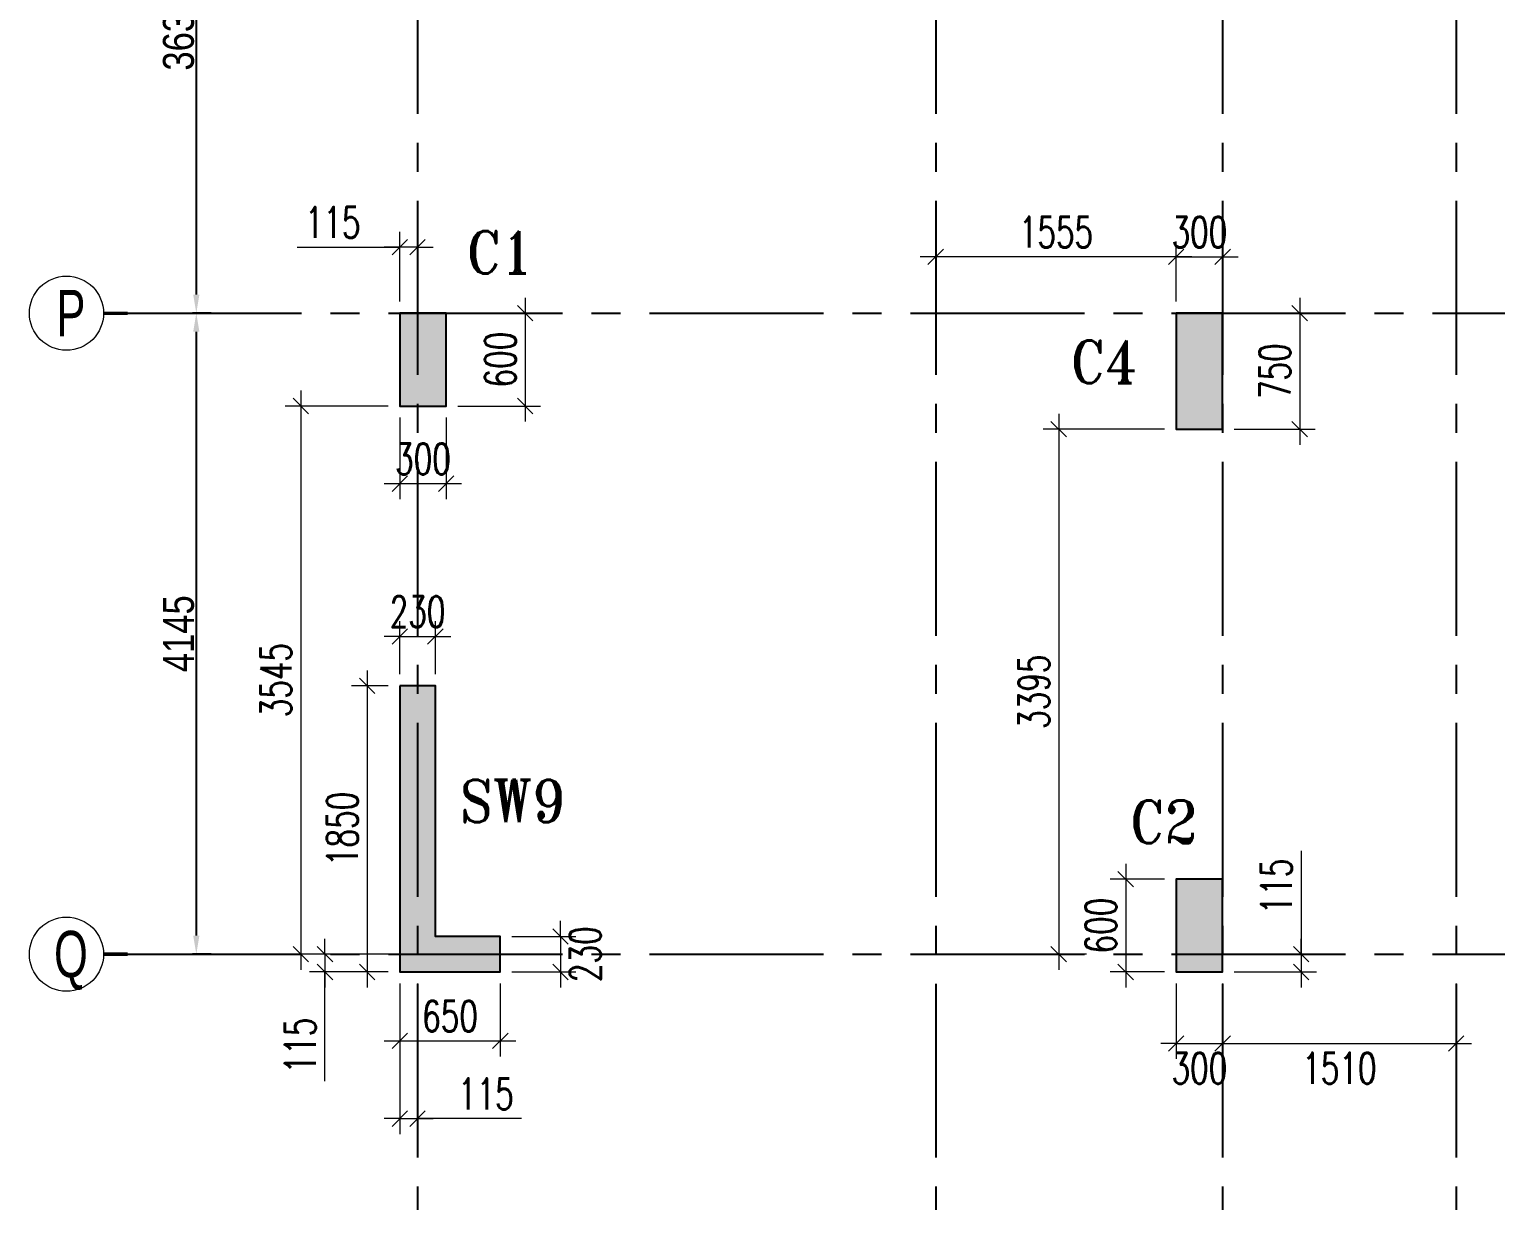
# Model space of a CAD drawing. Header units: millimetres. Extents: x 1123469 to 1752051, y -126924 to 196924.
# Drawn here: x 1363246 to 1372726, y -34446 to -26813 of the extents above; entities that cross this region are included whole.
import ezdxf
from ezdxf.enums import TextEntityAlignment as Align

# ---------------------------------------------------------------- set-up
doc = ezdxf.new("R2010")
doc.units = ezdxf.units.MM
doc.header["$LTSCALE"] = 500
doc.header["$MEASUREMENT"] = 0
doc.header["$PDMODE"] = 34
for name, pattern in [('CONTINOUS', [0]), ('DASHDOT', [1, 0.5, -0.25, 0, -0.25]), ('Site$0$CENTER2', [1.125, 0.75, -0.125, 0.125, -0.125])]:
    doc.linetypes.add(name, pattern=pattern)
doc.layers.get('Defpoints').update_dxf_attribs({"lineweight": 0})
for name, color, linetype, lineweight in [('COL. NO.', 1, 'DASHDOT', 15), ('CUT OUT', 1, 'Continuous', 13), ('dim-M', 1, 'Continuous', 15), ('GRID NO.', 7, 'Continuous', 20), ('TOWER COL HATCH', 253, 'Continuous', 20)]:
    doc.layers.add(name, color=color, linetype=linetype, lineweight=lineweight)
for name, color, linetype in [('GLASS', 5, 'Continuous'), ('GRID', 7, 'Continuous'), ('GRID DIM', 7, 'Continuous'), ('TOWER AREA COLUMN.', 6, 'Continuous')]:
    doc.layers.add(name, color=color, linetype=linetype)
doc.styles.add('2MM', font='romans.shx', dxfattribs={"width": 0.7})
doc.styles.add('D50', font='arial.ttf', dxfattribs={"width": 0.8})
doc.styles.add('ROMANT', font='romant__.ttf', dxfattribs={"width": 0.9, "height": 600})
doc.dimstyles.new('INNER DIM', dxfattribs={"dimtxt": 200, "dimasz": 120, "dimexe": 25, "dimexo": 25, "dimgap": 12, "dimtad": 1, "dimdec": 0, "dimrnd": 5, "dimzin": 0, "dimdsep": 46, "dimtxsty": 'D50', "dimcen": 0.09, "dimdle": 25, "dimclrt": 6, "dimadec": 0, "dimazin": 0, "dimtfac": 1, "dimtdec": 0, "dimtofl": 0, "dimtmove": 1, "dimatfit": 3, "dimfxl": 75, "dimtolj": 1, "dimtzin": 0, "dimarcsym": 0})
doc.dimstyles.new('RAJESH', dxfattribs={"dimtxt": 200, "dimasz": 180, "dimexe": 100, "dimexo": 250, "dimgap": 50, "dimtad": 2, "dimdec": 0, "dimzin": 1, "dimdsep": 46, "dimtxsty": '2MM', "dimblk": 'OBLIQUE', "dimcen": 0, "dimdle": 100, "dimclrd": 1, "dimclre": 1, "dimclrt": 3, "dimadec": 0, "dimazin": 0, "dimtfac": 1, "dimtdec": 0, "dimtix": 1, "dimtmove": 2, "dimatfit": 3, "dimfxl": 1, "dimtolj": 1, "dimlwd": -1, "dimarcsym": 0})

# ---------------------------------------------------------------- blocks, each defined once
blk = doc.blocks.new('GRID MARK')
at = {"layer": 'GRID NO.', "const_width": 50}
blk.add_lwpolyline([(0, -541), (0, -891)], dxfattribs=at)
at = {"layer": 'GRID NO.'}
blk.add_circle((0, 0), 541, dxfattribs=at)
at = {"layer": 'GRID NO.', "style": 'D50', "width": 0.8}
blk.add_attdef('Y1', text='', height=500, dxfattribs=at).set_placement((-33, -267), align=Align.CENTER)
blk = doc.blocks.new('*D63')
at = {"layer": 'Defpoints', "color": 0, "linetype": 'Continuous', "transparency": 16777216}
for p in [(1364447.2, 233143.8), (1364325, 229508.8), (1364447.2, 229508.8)]:
    blk.add_point(p, dxfattribs=at)
at = {"layer": 'GRID DIM', "color": 0, "linetype": 'Continuous', "lineweight": -2, "transparency": 16777216}
for p, q in [((1364422.2, 233143.8), (1364300, 233143.8)), ((1364422.2, 229508.8), (1364300, 229508.8))]:
    blk.add_line(p, q, dxfattribs=at)
at = {"layer": 'GRID DIM', "linetype": 'Continuous', "lineweight": -2, "transparency": 16777216}
blk.add_line((1364325, 233023.8), (1364325, 229628.8), dxfattribs=at)
at = {"layer": 'GRID DIM', "linetype": 'Continuous', "transparency": 16777216}
for points in [[(1364305, 233023.8), (1364345, 233023.8), (1364325, 233143.8)], [(1364305, 229628.8), (1364345, 229628.8), (1364325, 229508.8)]]:
    blk.add_solid(points, dxfattribs=at)
at = {"layer": 'GRID DIM', "linetype": 'Continuous', "transparency": 16777216, "insert": (1364210.8, 231326.3), "char_height": 200, "attachment_point": 5, "rotation": 90, "style": 'D50'}
blk.add_mtext('\\A1;3635', dxfattribs=at)
blk = doc.blocks.new('*D64')
at = {"layer": 'Defpoints', "color": 0, "linetype": 'Continuous', "transparency": 16777216}
for p in [(1364447.2, 229508.8), (1364325, 225363.8), (1364447.2, 225363.8)]:
    blk.add_point(p, dxfattribs=at)
at = {"layer": 'GRID DIM', "color": 0, "linetype": 'Continuous', "lineweight": -2, "transparency": 16777216}
for p, q in [((1364422.2, 229508.8), (1364300, 229508.8)), ((1364422.2, 225363.8), (1364300, 225363.8))]:
    blk.add_line(p, q, dxfattribs=at)
at = {"layer": 'GRID DIM', "linetype": 'Continuous', "lineweight": -2, "transparency": 16777216}
blk.add_line((1364325, 229388.8), (1364325, 225483.8), dxfattribs=at)
at = {"layer": 'GRID DIM', "linetype": 'Continuous', "transparency": 16777216}
for points in [[(1364305, 229388.8), (1364345, 229388.8), (1364325, 229508.8)], [(1364305, 225483.8), (1364345, 225483.8), (1364325, 225363.8)]]:
    blk.add_solid(points, dxfattribs=at)
at = {"layer": 'GRID DIM', "linetype": 'Continuous', "transparency": 16777216, "insert": (1364210.9, 227436.3), "char_height": 200, "attachment_point": 5, "rotation": 90, "style": 'D50'}
blk.add_mtext('\\A1;4145', dxfattribs=at)
blk = doc.blocks.new('3tgra')
at = {"layer": 'TOWER COL HATCH'}
h = blk.add_hatch(color=253, dxfattribs=at)
h.dxf.hatch_style = 1
h.paths.add_polyline_path([(1365940.6, 68966.8), (1365640.6, 68966.8), (1365640.6, 68366.8), (1365940.6, 68366.8)])
h = blk.add_hatch(color=253, dxfattribs=at)
h.dxf.hatch_style = 1
h.paths.add_polyline_path([(1370960.6, 68966.8), (1370660.6, 68966.8), (1370660.6, 68216.8), (1370960.6, 68216.8)])
h = blk.add_hatch(color=253, dxfattribs=at)
h.dxf.hatch_style = 1
h.paths.add_polyline_path([(1365640.6, 66556.8), (1365640.6, 64706.8), (1366290.6, 64706.8), (1366290.6, 64936.8), (1365870.6, 64936.8), (1365870.6, 66556.8)])
h = blk.add_hatch(color=253, dxfattribs=at)
h.dxf.hatch_style = 1
h.paths.add_polyline_path([(1370960.6, 65306.8), (1370660.6, 65306.8), (1370660.6, 64706.8), (1370960.6, 64706.8)])
at = {"layer": 'TOWER AREA COLUMN.', "color": 4}
for points in [[(1365940.6, 68966.8), (1365640.6, 68966.8), (1365640.6, 68366.8), (1365940.6, 68366.8)], [(1370960.6, 68966.8), (1370660.6, 68966.8), (1370660.6, 68216.8), (1370960.6, 68216.8)], [(1370960.6, 65306.8), (1370660.6, 65306.8), (1370660.6, 64706.8), (1370960.6, 64706.8)]]:
    blk.add_lwpolyline(points, close=True, dxfattribs=at)
blk.add_lwpolyline([(1365640.6, 66556.8), (1365640.6, 64706.8), (1366290.6, 64706.8), (1366290.6, 64936.8), (1365870.6, 64936.8), (1365870.6, 66556.8), (1365640.6, 66556.8)], dxfattribs=at)
blk = doc.blocks.new('_Oblique')
at = {"color": 0, "linetype": 'ByBlock', "lineweight": -2}
blk.add_line((-0.5, -0.5), (0.5, 0.5), dxfattribs=at)
blk = doc.blocks.new('*D1697')
at = {"layer": 'Defpoints', "color": 0, "ltscale": 100, "transparency": 16777216}
for p in [(1365940.6, 68966.8), (1365940.6, 68366.8), (1366451.4, 68366.8)]:
    blk.add_point(p, dxfattribs=at)
at = {"layer": 'dim-M', "color": 1, "ltscale": 100, "transparency": 16777216}
blk.add_line((1366451.4, 69066.8), (1366451.4, 68266.8), dxfattribs=at)
at = {"layer": 'dim-M', "color": 1, "lineweight": -2, "ltscale": 100, "transparency": 16777216}
for p, q in [((1366015.6, 68966.8), (1366551.4, 68966.8)), ((1366015.6, 68366.8), (1366551.4, 68366.8))]:
    blk.add_line(p, q, dxfattribs=at)
at = {"layer": 'dim-M', "color": 1, "ltscale": 100, "transparency": 16777216, "xscale": 100, "yscale": 100, "zscale": 100}
for p, rotation in [((1366451.4, 68966.8), 90), ((1366451.4, 68366.8), 270)]:
    blk.add_blockref('_Oblique', p, dxfattribs=dict(at, rotation=rotation))
at = {"layer": 'dim-M', "color": 3, "ltscale": 100, "transparency": 16777216, "insert": (1366291.4, 68666.8), "char_height": 200, "attachment_point": 5, "rotation": 90, "style": '2MM'}
blk.add_mtext('\\A1;600', dxfattribs=at)
blk = doc.blocks.new('*D1698')
at = {"layer": 'Defpoints', "color": 0, "ltscale": 100, "transparency": 16777216}
for p in [(1365640.6, 68366.8), (1365940.6, 68366.8), (1365640.6, 67864.6)]:
    blk.add_point(p, dxfattribs=at)
at = {"layer": 'dim-M', "color": 1, "lineweight": -2, "ltscale": 100, "transparency": 16777216}
for p, q in [((1365640.6, 68291.8), (1365640.6, 67764.6)), ((1365940.6, 68291.8), (1365940.6, 67764.6))]:
    blk.add_line(p, q, dxfattribs=at)
at = {"layer": 'dim-M', "color": 1, "ltscale": 100, "transparency": 16777216}
blk.add_line((1366040.6, 67864.6), (1365540.6, 67864.6), dxfattribs=at)
at = {"layer": 'dim-M', "color": 1, "ltscale": 100, "transparency": 16777216, "xscale": 100, "yscale": 100, "zscale": 100, "rotation": 180}
blk.add_blockref('_Oblique', (1365640.6, 67864.6), dxfattribs=at)
at = {"layer": 'dim-M', "color": 1, "ltscale": 100, "transparency": 16777216, "xscale": 100, "yscale": 100, "zscale": 100}
blk.add_blockref('_Oblique', (1365940.6, 67864.6), dxfattribs=at)
at = {"layer": 'dim-M', "color": 3, "ltscale": 100, "transparency": 16777216, "insert": (1365790.6, 68024.6), "char_height": 200, "attachment_point": 5, "style": '2MM'}
blk.add_mtext('\\A1;300', dxfattribs=at)
blk = doc.blocks.new('*D1699')
at = {"layer": 'Defpoints', "color": 0, "ltscale": 100, "transparency": 16777216}
for p in [(1370960.6, 69331.1), (1370660.6, 68966.8), (1370960.6, 68966.8)]:
    blk.add_point(p, dxfattribs=at)
at = {"layer": 'dim-M', "color": 1, "lineweight": -2, "ltscale": 100, "transparency": 16777216}
for p, q in [((1370660.6, 69041.8), (1370660.6, 69431.1)), ((1370960.6, 69041.8), (1370960.6, 69431.1))]:
    blk.add_line(p, q, dxfattribs=at)
at = {"layer": 'dim-M', "color": 1, "ltscale": 100, "transparency": 16777216}
for p, q in [((1370660.6, 69331.1), (1370560.6, 69331.1)), ((1370660.6, 69331.1), (1370960.6, 69331.1)), ((1370960.6, 69331.1), (1371060.6, 69331.1))]:
    blk.add_line(p, q, dxfattribs=at)
at = {"layer": 'dim-M', "color": 1, "ltscale": 100, "transparency": 16777216, "xscale": 100, "yscale": 100, "zscale": 100}
blk.add_blockref('_Oblique', (1370660.6, 69331.1), dxfattribs=at)
at = {"layer": 'dim-M', "color": 1, "ltscale": 100, "transparency": 16777216, "xscale": 100, "yscale": 100, "zscale": 100, "rotation": 180}
blk.add_blockref('_Oblique', (1370960.6, 69331.1), dxfattribs=at)
at = {"layer": 'dim-M', "color": 3, "ltscale": 100, "transparency": 16777216, "insert": (1370810.6, 69491.1), "char_height": 200, "attachment_point": 5, "style": '2MM'}
blk.add_mtext('\\A1;300', dxfattribs=at)
blk = doc.blocks.new('*D1700')
at = {"layer": 'Defpoints', "color": 0, "ltscale": 100, "transparency": 16777216}
for p in [(1370960.6, 68966.8), (1370960.6, 68216.8), (1371459, 68216.8)]:
    blk.add_point(p, dxfattribs=at)
at = {"layer": 'dim-M', "color": 1, "ltscale": 100, "transparency": 16777216}
blk.add_line((1371459, 69066.8), (1371459, 68116.8), dxfattribs=at)
at = {"layer": 'dim-M', "color": 1, "lineweight": -2, "ltscale": 100, "transparency": 16777216}
for p, q in [((1371035.6, 68966.8), (1371559, 68966.8)), ((1371035.6, 68216.8), (1371559, 68216.8))]:
    blk.add_line(p, q, dxfattribs=at)
at = {"layer": 'dim-M', "color": 1, "ltscale": 100, "transparency": 16777216, "xscale": 100, "yscale": 100, "zscale": 100}
for p, rotation in [((1371459, 68966.8), 90), ((1371459, 68216.8), 270)]:
    blk.add_blockref('_Oblique', p, dxfattribs=dict(at, rotation=rotation))
at = {"layer": 'dim-M', "color": 3, "ltscale": 100, "transparency": 16777216, "insert": (1371299, 68591.8), "char_height": 200, "attachment_point": 5, "rotation": 90, "style": '2MM'}
blk.add_mtext('\\A1;750', dxfattribs=at)
blk = doc.blocks.new('*D1799')
at = {"layer": 'Defpoints', "color": 0, "ltscale": 100, "transparency": 16777216}
for p in [(1365640.6, 69393.9), (1365640.6, 68966.8), (1365755.6, 68966.8)]:
    blk.add_point(p, dxfattribs=at)
at = {"layer": 'dim-M', "color": 1, "lineweight": -2, "ltscale": 100, "transparency": 16777216}
for p, q in [((1365640.6, 69041.8), (1365640.6, 69493.9)), ((1365755.6, 69041.8), (1365755.6, 69493.9))]:
    blk.add_line(p, q, dxfattribs=at)
at = {"layer": 'dim-M', "color": 1, "ltscale": 100, "transparency": 16777216}
for p, q in [((1364976.6, 69393.9), (1365640.6, 69393.9)), ((1365640.6, 69393.9), (1365540.6, 69393.9)), ((1365755.6, 69393.9), (1365640.6, 69393.9)), ((1365755.6, 69393.9), (1365640.6, 69393.9)), ((1365755.6, 69393.9), (1365855.6, 69393.9))]:
    blk.add_line(p, q, dxfattribs=at)
at = {"layer": 'dim-M', "color": 1, "ltscale": 100, "transparency": 16777216, "xscale": 100, "yscale": 100, "zscale": 100}
blk.add_blockref('_Oblique', (1365640.6, 69393.9), dxfattribs=at)
at = {"layer": 'dim-M', "color": 1, "ltscale": 100, "transparency": 16777216, "xscale": 100, "yscale": 100, "zscale": 100, "rotation": 180}
blk.add_blockref('_Oblique', (1365755.6, 69393.9), dxfattribs=at)
at = {"layer": 'dim-M', "color": 3, "ltscale": 100, "transparency": 16777216, "insert": (1365206.6, 69553.9), "char_height": 200, "attachment_point": 5, "style": '2MM'}
blk.add_mtext('\\A1;115', dxfattribs=at)
blk = doc.blocks.new('*D1800')
at = {"layer": 'Defpoints', "color": 0, "ltscale": 100, "transparency": 16777216}
for p in [(1365640.6, 68366.8), (1365000.4, 64821.8), (1365390.8, 64821.8)]:
    blk.add_point(p, dxfattribs=at)
at = {"layer": 'dim-M', "color": 1, "ltscale": 100, "transparency": 16777216}
blk.add_line((1365000.4, 68466.8), (1365000.4, 64721.8), dxfattribs=at)
at = {"layer": 'dim-M', "color": 1, "lineweight": -2, "ltscale": 100, "transparency": 16777216}
for p, q in [((1365565.6, 68366.8), (1364900.4, 68366.8)), ((1365315.8, 64821.8), (1364900.4, 64821.8))]:
    blk.add_line(p, q, dxfattribs=at)
at = {"layer": 'dim-M', "color": 1, "ltscale": 100, "transparency": 16777216, "xscale": 100, "yscale": 100, "zscale": 100}
for p, rotation in [((1365000.4, 68366.8), 90), ((1365000.4, 64821.8), 270)]:
    blk.add_blockref('_Oblique', p, dxfattribs=dict(at, rotation=rotation))
at = {"layer": 'dim-M', "color": 3, "ltscale": 100, "transparency": 16777216, "insert": (1364840.4, 66594.3), "char_height": 200, "attachment_point": 5, "rotation": 90, "style": '2MM'}
blk.add_mtext('\\A1;3545', dxfattribs=at)
blk = doc.blocks.new('*D1801')
at = {"layer": 'Defpoints', "color": 0, "ltscale": 100, "transparency": 16777216}
for p in [(1369105.6, 69331.1), (1369105.6, 69066.1), (1370660.6, 68966.8)]:
    blk.add_point(p, dxfattribs=at)
at = {"layer": 'dim-M', "color": 1, "lineweight": -2, "ltscale": 100, "transparency": 16777216}
for p, q in [((1369105.6, 69141.1), (1369105.6, 69431.1)), ((1370660.6, 69041.8), (1370660.6, 69431.1))]:
    blk.add_line(p, q, dxfattribs=at)
at = {"layer": 'dim-M', "color": 1, "ltscale": 100, "transparency": 16777216}
blk.add_line((1370760.6, 69331.1), (1369005.6, 69331.1), dxfattribs=at)
at = {"layer": 'dim-M', "color": 1, "ltscale": 100, "transparency": 16777216, "xscale": 100, "yscale": 100, "zscale": 100, "rotation": 180}
blk.add_blockref('_Oblique', (1369105.6, 69331.1), dxfattribs=at)
at = {"layer": 'dim-M', "color": 1, "ltscale": 100, "transparency": 16777216, "xscale": 100, "yscale": 100, "zscale": 100}
blk.add_blockref('_Oblique', (1370660.6, 69331.1), dxfattribs=at)
at = {"layer": 'dim-M', "color": 3, "ltscale": 100, "transparency": 16777216, "insert": (1369883.1, 69491.1), "char_height": 200, "attachment_point": 5, "style": '2MM'}
blk.add_mtext('\\A1;1555', dxfattribs=at)
blk = doc.blocks.new('*D1802')
at = {"layer": 'Defpoints', "color": 0, "ltscale": 100, "transparency": 16777216}
for p in [(1370660.6, 68216.8), (1369900.8, 64821.8), (1370155.1, 64821.8)]:
    blk.add_point(p, dxfattribs=at)
at = {"layer": 'dim-M', "color": 1, "ltscale": 100, "transparency": 16777216}
blk.add_line((1369900.8, 68316.8), (1369900.8, 64721.8), dxfattribs=at)
at = {"layer": 'dim-M', "color": 1, "lineweight": -2, "ltscale": 100, "transparency": 16777216}
for p, q in [((1370585.6, 68216.8), (1369800.8, 68216.8)), ((1370080.1, 64821.8), (1369800.8, 64821.8))]:
    blk.add_line(p, q, dxfattribs=at)
at = {"layer": 'dim-M', "color": 1, "ltscale": 100, "transparency": 16777216, "xscale": 100, "yscale": 100, "zscale": 100}
for p, rotation in [((1369900.8, 68216.8), 90), ((1369900.8, 64821.8), 270)]:
    blk.add_blockref('_Oblique', p, dxfattribs=dict(at, rotation=rotation))
at = {"layer": 'dim-M', "color": 3, "ltscale": 100, "transparency": 16777216, "insert": (1369740.8, 66519.3), "char_height": 200, "attachment_point": 5, "rotation": 90, "style": '2MM'}
blk.add_mtext('\\A1;3395', dxfattribs=at)
blk = doc.blocks.new('*D1807')
at = {"layer": 'Defpoints', "color": 0, "ltscale": 100, "transparency": 16777216}
for p in [(1365640.6, 64706.8), (1366290.6, 64706.8), (1366290.6, 64261.1)]:
    blk.add_point(p, dxfattribs=at)
at = {"layer": 'dim-M', "color": 1, "lineweight": -2, "ltscale": 100, "transparency": 16777216}
for p, q in [((1365640.6, 64631.8), (1365640.6, 64161.1)), ((1366290.6, 64631.8), (1366290.6, 64161.1))]:
    blk.add_line(p, q, dxfattribs=at)
at = {"layer": 'dim-M', "color": 1, "ltscale": 100, "transparency": 16777216}
blk.add_line((1365540.6, 64261.1), (1366390.6, 64261.1), dxfattribs=at)
at = {"layer": 'dim-M', "color": 1, "ltscale": 100, "transparency": 16777216, "xscale": 100, "yscale": 100, "zscale": 100, "rotation": 180}
blk.add_blockref('_Oblique', (1365640.6, 64261.1), dxfattribs=at)
at = {"layer": 'dim-M', "color": 1, "ltscale": 100, "transparency": 16777216, "xscale": 100, "yscale": 100, "zscale": 100}
blk.add_blockref('_Oblique', (1366290.6, 64261.1), dxfattribs=at)
at = {"layer": 'dim-M', "color": 3, "ltscale": 100, "transparency": 16777216, "insert": (1365965.6, 64421.1), "char_height": 200, "attachment_point": 5, "style": '2MM'}
blk.add_mtext('\\A1;650', dxfattribs=at)
blk = doc.blocks.new('*D1808')
at = {"layer": 'Defpoints', "color": 0, "ltscale": 100, "transparency": 16777216}
for p in [(1366290.6, 64936.8), (1366290.6, 64706.8), (1366679.9, 64706.8)]:
    blk.add_point(p, dxfattribs=at)
at = {"layer": 'dim-M', "color": 1, "ltscale": 100, "transparency": 16777216}
for p, q in [((1366679.9, 64936.8), (1366679.9, 65036.8)), ((1366679.9, 64936.8), (1366679.9, 64706.8)), ((1366679.9, 64706.8), (1366679.9, 64606.8))]:
    blk.add_line(p, q, dxfattribs=at)
at = {"layer": 'dim-M', "color": 1, "lineweight": -2, "ltscale": 100, "transparency": 16777216}
for p, q in [((1366365.6, 64936.8), (1366779.9, 64936.8)), ((1366365.6, 64706.8), (1366779.9, 64706.8))]:
    blk.add_line(p, q, dxfattribs=at)
at = {"layer": 'dim-M', "color": 1, "ltscale": 100, "transparency": 16777216, "xscale": 100, "yscale": 100, "zscale": 100}
for p, rotation in [((1366679.9, 64936.8), 270), ((1366679.9, 64706.8), 90)]:
    blk.add_blockref('_Oblique', p, dxfattribs=dict(at, rotation=rotation))
at = {"layer": 'dim-M', "color": 3, "ltscale": 100, "transparency": 16777216, "insert": (1366839.9, 64821.8), "char_height": 200, "attachment_point": 5, "rotation": 90, "style": '2MM'}
blk.add_mtext('\\A1;230', dxfattribs=at)
blk = doc.blocks.new('*D1809')
at = {"layer": 'Defpoints', "color": 0, "ltscale": 100, "transparency": 16777216}
for p in [(1365870.6, 66876.5), (1365640.6, 66556.8), (1365870.6, 66556.8)]:
    blk.add_point(p, dxfattribs=at)
at = {"layer": 'dim-M', "color": 1, "lineweight": -2, "ltscale": 100, "transparency": 16777216}
for p, q in [((1365640.6, 66631.8), (1365640.6, 66976.5)), ((1365870.6, 66631.8), (1365870.6, 66976.5))]:
    blk.add_line(p, q, dxfattribs=at)
at = {"layer": 'dim-M', "color": 1, "ltscale": 100, "transparency": 16777216}
for p, q in [((1365640.6, 66876.5), (1365540.6, 66876.5)), ((1365640.6, 66876.5), (1365870.6, 66876.5)), ((1365870.6, 66876.5), (1365970.6, 66876.5))]:
    blk.add_line(p, q, dxfattribs=at)
at = {"layer": 'dim-M', "color": 1, "ltscale": 100, "transparency": 16777216, "xscale": 100, "yscale": 100, "zscale": 100}
blk.add_blockref('_Oblique', (1365640.6, 66876.5), dxfattribs=at)
at = {"layer": 'dim-M', "color": 1, "ltscale": 100, "transparency": 16777216, "xscale": 100, "yscale": 100, "zscale": 100, "rotation": 180}
blk.add_blockref('_Oblique', (1365870.6, 66876.5), dxfattribs=at)
at = {"layer": 'dim-M', "color": 3, "ltscale": 100, "transparency": 16777216, "insert": (1365755.6, 67036.5), "char_height": 200, "attachment_point": 5, "style": '2MM'}
blk.add_mtext('\\A1;230', dxfattribs=at)
blk = doc.blocks.new('*D1810')
at = {"layer": 'Defpoints', "color": 0, "ltscale": 100, "transparency": 16777216}
for p in [(1365640.6, 66556.8), (1365429.3, 64706.8), (1365640.6, 64706.8)]:
    blk.add_point(p, dxfattribs=at)
at = {"layer": 'dim-M', "color": 1, "ltscale": 100, "transparency": 16777216}
blk.add_line((1365429.3, 66656.8), (1365429.3, 64606.8), dxfattribs=at)
at = {"layer": 'dim-M', "color": 1, "lineweight": -2, "ltscale": 100, "transparency": 16777216}
for p, q in [((1365565.6, 66556.8), (1365329.3, 66556.8)), ((1365565.6, 64706.8), (1365329.3, 64706.8))]:
    blk.add_line(p, q, dxfattribs=at)
at = {"layer": 'dim-M', "color": 1, "ltscale": 100, "transparency": 16777216, "xscale": 100, "yscale": 100, "zscale": 100}
for p, rotation in [((1365429.3, 66556.8), 90), ((1365429.3, 64706.8), 270)]:
    blk.add_blockref('_Oblique', p, dxfattribs=dict(at, rotation=rotation))
at = {"layer": 'dim-M', "color": 3, "ltscale": 100, "transparency": 16777216, "insert": (1365269.3, 65631.8), "char_height": 200, "attachment_point": 5, "rotation": 90, "style": '2MM'}
blk.add_mtext('\\A1;1850', dxfattribs=at)
blk = doc.blocks.new('*D1811')
at = {"layer": 'Defpoints', "color": 0, "ltscale": 100, "transparency": 16777216}
for p in [(1365640.6, 64706.8), (1365755.6, 64706.8), (1365755.6, 63758.6)]:
    blk.add_point(p, dxfattribs=at)
at = {"layer": 'dim-M', "color": 1, "lineweight": -2, "ltscale": 100, "transparency": 16777216}
for p, q in [((1365640.6, 64631.8), (1365640.6, 63658.6)), ((1365755.6, 64631.8), (1365755.6, 63658.6))]:
    blk.add_line(p, q, dxfattribs=at)
at = {"layer": 'dim-M', "color": 1, "ltscale": 100, "transparency": 16777216}
for p, q in [((1365640.6, 63758.6), (1365540.6, 63758.6)), ((1365640.6, 63758.6), (1365755.6, 63758.6)), ((1365640.6, 63758.6), (1365755.6, 63758.6)), ((1365755.6, 63758.6), (1365855.6, 63758.6)), ((1366427.3, 63758.6), (1365755.6, 63758.6))]:
    blk.add_line(p, q, dxfattribs=at)
at = {"layer": 'dim-M', "color": 1, "ltscale": 100, "transparency": 16777216, "xscale": 100, "yscale": 100, "zscale": 100}
blk.add_blockref('_Oblique', (1365640.6, 63758.6), dxfattribs=at)
at = {"layer": 'dim-M', "color": 1, "ltscale": 100, "transparency": 16777216, "xscale": 100, "yscale": 100, "zscale": 100, "rotation": 180}
blk.add_blockref('_Oblique', (1365755.6, 63758.6), dxfattribs=at)
at = {"layer": 'dim-M', "color": 3, "ltscale": 100, "transparency": 16777216, "insert": (1366197.3, 63918.6), "char_height": 200, "attachment_point": 5, "style": '2MM'}
blk.add_mtext('\\A1;115', dxfattribs=at)
blk = doc.blocks.new('*D1812')
at = {"layer": 'Defpoints', "color": 0, "ltscale": 100, "transparency": 16777216}
for p in [(1365640.6, 64821.8), (1365157.1, 64706.8), (1365640.6, 64706.8)]:
    blk.add_point(p, dxfattribs=at)
at = {"layer": 'dim-M', "color": 1, "ltscale": 100, "transparency": 16777216}
for p, q in [((1365157.1, 64821.8), (1365157.1, 64921.8)), ((1365157.1, 64821.8), (1365157.1, 64706.8)), ((1365157.1, 64821.8), (1365157.1, 64706.8)), ((1365157.1, 64706.8), (1365157.1, 64606.8)), ((1365157.1, 64000.9), (1365157.1, 64706.8))]:
    blk.add_line(p, q, dxfattribs=at)
at = {"layer": 'dim-M', "color": 1, "lineweight": -2, "ltscale": 100, "transparency": 16777216}
for p, q in [((1365565.6, 64821.8), (1365057.1, 64821.8)), ((1365565.6, 64706.8), (1365057.1, 64706.8))]:
    blk.add_line(p, q, dxfattribs=at)
at = {"layer": 'dim-M', "color": 1, "ltscale": 100, "transparency": 16777216, "xscale": 100, "yscale": 100, "zscale": 100}
for p, rotation in [((1365157.1, 64821.8), 270), ((1365157.1, 64706.8), 90)]:
    blk.add_blockref('_Oblique', p, dxfattribs=dict(at, rotation=rotation))
at = {"layer": 'dim-M', "color": 3, "ltscale": 100, "transparency": 16777216, "insert": (1364997.1, 64230.9), "char_height": 200, "attachment_point": 5, "rotation": 90, "style": '2MM'}
blk.add_mtext('\\A1;115', dxfattribs=at)
blk = doc.blocks.new('*D1813')
at = {"layer": 'Defpoints', "color": 0, "ltscale": 100, "transparency": 16777216}
for p in [(1370660.6, 64706.8), (1370960.6, 64706.8), (1370960.6, 64244.3)]:
    blk.add_point(p, dxfattribs=at)
at = {"layer": 'dim-M', "color": 1, "lineweight": -2, "ltscale": 100, "transparency": 16777216}
for p, q in [((1370660.6, 64631.8), (1370660.6, 64144.3)), ((1370960.6, 64631.8), (1370960.6, 64144.3))]:
    blk.add_line(p, q, dxfattribs=at)
at = {"layer": 'dim-M', "color": 1, "ltscale": 100, "transparency": 16777216}
for p, q in [((1370660.6, 64244.3), (1370560.6, 64244.3)), ((1370660.6, 64244.3), (1370960.6, 64244.3)), ((1370960.6, 64244.3), (1371060.6, 64244.3))]:
    blk.add_line(p, q, dxfattribs=at)
at = {"layer": 'dim-M', "color": 1, "ltscale": 100, "transparency": 16777216, "xscale": 100, "yscale": 100, "zscale": 100}
blk.add_blockref('_Oblique', (1370660.6, 64244.3), dxfattribs=at)
at = {"layer": 'dim-M', "color": 1, "ltscale": 100, "transparency": 16777216, "xscale": 100, "yscale": 100, "zscale": 100, "rotation": 180}
blk.add_blockref('_Oblique', (1370960.6, 64244.3), dxfattribs=at)
at = {"layer": 'dim-M', "color": 3, "ltscale": 100, "transparency": 16777216, "insert": (1370810.6, 64084.3), "char_height": 200, "attachment_point": 5, "style": '2MM'}
blk.add_mtext('\\A1;300', dxfattribs=at)
blk = doc.blocks.new('*D1814')
at = {"layer": 'Defpoints', "color": 0, "ltscale": 100, "transparency": 16777216}
for p in [(1370660.6, 65306.8), (1370334.1, 64706.8), (1370660.6, 64706.8)]:
    blk.add_point(p, dxfattribs=at)
at = {"layer": 'dim-M', "color": 1, "ltscale": 100, "transparency": 16777216}
blk.add_line((1370334.1, 65406.8), (1370334.1, 64606.8), dxfattribs=at)
at = {"layer": 'dim-M', "color": 1, "lineweight": -2, "ltscale": 100, "transparency": 16777216}
for p, q in [((1370585.6, 65306.8), (1370234.1, 65306.8)), ((1370585.6, 64706.8), (1370234.1, 64706.8))]:
    blk.add_line(p, q, dxfattribs=at)
at = {"layer": 'dim-M', "color": 1, "ltscale": 100, "transparency": 16777216, "xscale": 100, "yscale": 100, "zscale": 100}
for p, rotation in [((1370334.1, 65306.8), 90), ((1370334.1, 64706.8), 270)]:
    blk.add_blockref('_Oblique', p, dxfattribs=dict(at, rotation=rotation))
at = {"layer": 'dim-M', "color": 3, "ltscale": 100, "transparency": 16777216, "insert": (1370174.1, 65006.8), "char_height": 200, "attachment_point": 5, "rotation": 90, "style": '2MM'}
blk.add_mtext('\\A1;600', dxfattribs=at)
blk = doc.blocks.new('*D1815')
at = {"layer": 'Defpoints', "color": 0, "ltscale": 100, "transparency": 16777216}
for p in [(1370960.6, 64706.8), (1372470.6, 64706.8), (1372470.6, 64244.3)]:
    blk.add_point(p, dxfattribs=at)
at = {"layer": 'dim-M', "color": 1, "lineweight": -2, "ltscale": 100, "transparency": 16777216}
for p, q in [((1370960.6, 64631.8), (1370960.6, 64144.3)), ((1372470.6, 64631.8), (1372470.6, 64144.3))]:
    blk.add_line(p, q, dxfattribs=at)
at = {"layer": 'dim-M', "color": 1, "ltscale": 100, "transparency": 16777216}
blk.add_line((1370860.6, 64244.3), (1372570.6, 64244.3), dxfattribs=at)
at = {"layer": 'dim-M', "color": 1, "ltscale": 100, "transparency": 16777216, "xscale": 100, "yscale": 100, "zscale": 100, "rotation": 180}
blk.add_blockref('_Oblique', (1370960.6, 64244.3), dxfattribs=at)
at = {"layer": 'dim-M', "color": 1, "ltscale": 100, "transparency": 16777216, "xscale": 100, "yscale": 100, "zscale": 100}
blk.add_blockref('_Oblique', (1372470.6, 64244.3), dxfattribs=at)
at = {"layer": 'dim-M', "color": 3, "ltscale": 100, "transparency": 16777216, "insert": (1371715.6, 64084.3), "char_height": 200, "attachment_point": 5, "style": '2MM'}
blk.add_mtext('\\A1;1510', dxfattribs=at)
blk = doc.blocks.new('*D1816')
at = {"layer": 'Defpoints', "color": 0, "ltscale": 100, "transparency": 16777216}
for p in [(1370960.6, 64821.8), (1370960.6, 64706.8), (1371468.4, 64706.8)]:
    blk.add_point(p, dxfattribs=at)
at = {"layer": 'dim-M', "color": 1, "ltscale": 100, "transparency": 16777216}
for p, q in [((1371468.4, 65490), (1371468.4, 64821.8)), ((1371468.4, 64821.8), (1371468.4, 64921.8)), ((1371468.4, 64821.8), (1371468.4, 64706.8)), ((1371468.4, 64821.8), (1371468.4, 64706.8)), ((1371468.4, 64706.8), (1371468.4, 64606.8))]:
    blk.add_line(p, q, dxfattribs=at)
at = {"layer": 'dim-M', "color": 1, "lineweight": -2, "ltscale": 100, "transparency": 16777216}
for p, q in [((1371035.6, 64821.8), (1371568.4, 64821.8)), ((1371035.6, 64706.8), (1371568.4, 64706.8))]:
    blk.add_line(p, q, dxfattribs=at)
at = {"layer": 'dim-M', "color": 1, "ltscale": 100, "transparency": 16777216, "xscale": 100, "yscale": 100, "zscale": 100}
for p, rotation in [((1371468.4, 64821.8), 270), ((1371468.4, 64706.8), 90)]:
    blk.add_blockref('_Oblique', p, dxfattribs=dict(at, rotation=rotation))
at = {"layer": 'dim-M', "color": 3, "ltscale": 100, "transparency": 16777216, "insert": (1371308.4, 65260), "char_height": 200, "attachment_point": 5, "rotation": 90, "style": '2MM'}
blk.add_mtext('\\A1;115', dxfattribs=at)
blk = doc.blocks.new('EEE')
at = {"layer": 'GRID', "color": 16, "linetype": 'Site$0$CENTER2', "ltscale": 3}
for points in [[(1365755.6, 258923.2), (1365755.6, 223711.9)], [(1369105.6, 258923.2), (1369105.6, 223711.9)], [(1370960.6, 258923.2), (1370960.6, 223711.9)], [(1372470.6, 258923.2), (1372470.6, 223711.9)], [(1363880.9, 229508.8), (1442964.5, 229508.8)], [(1363880.9, 225363.8), (1442964.5, 225363.8)]]:
    blk.add_lwpolyline(points, dxfattribs=at)
at = {"layer": 'GRID NO.'}
ref = blk.add_blockref('GRID MARK', (1363485.6, 229508.8), dxfattribs=dict(at, xscale=0.443520000003279, yscale=0.443520000003279, zscale=0.443520000003279, rotation=90))
ref.add_attrib('Y1', 'P', dxfattribs={"height": 300, "style": 'D50', "width": 0.669886}).set_placement((1363514.6, 229509.9), align=Align.MIDDLE_CENTER)
ref = blk.add_blockref('GRID MARK', (1363485.6, 225363.8), dxfattribs=dict(at, xscale=0.443520000003279, yscale=0.443520000003279, zscale=0.443520000003279, rotation=90))
ref.add_attrib('Y1', 'Q', dxfattribs={"height": 300, "style": 'D50', "width": 0.669886}).set_placement((1363514.6, 225364.9), align=Align.MIDDLE_CENTER)
at = {"layer": 'GRID DIM', "color": 0, "linetype": 'Continuous'}
for base, p1, p2, picture, middle in [((1364325, 229508.8), (1364447.2, 233143.8), (1364447.2, 229508.8), '*D63', (1364210.8, 231326.3)), ((1364325, 225363.8), (1364447.2, 229508.8), (1364447.2, 225363.8), '*D64', (1364210.9, 227436.3))]:
    dim = blk.add_linear_dim(base=base, p1=p1, p2=p2, angle=90, dimstyle='INNER DIM', override={"dimclrd": 256, "dimclrt": 256}, dxfattribs=at)
    dim.commit()
    dim.dimension.update_dxf_attribs({"geometry": picture, "text_midpoint": middle})
blk = doc.blocks.new('G012')
at = {"layer": 'COL. NO.', "color": 4, "linetype": 'CONTINOUS', "style": 'ROMANT', "width": 0.9}
for s, p in [('C1', (1366072.9, 69222.9, 0)), ('C4', (1369978.1, 68514.9, 0)), ('C2', (1370362, 65540.3, 0))]:
    blk.add_text(s, height=275, dxfattribs=at).set_placement(p)
at = {"layer": 'COL. NO.', "color": 7, "linetype": 'CONTINOUS', "style": 'ROMANT', "width": 0.9}
blk.add_text('SW9', height=275, dxfattribs=at).set_placement((1366029.6, 65674.9, 0))
at = {"layer": 'dim-M', "ltscale": 100}
for base, p1, p2, picture, middle in [((1365640.6, 69393.9), (1365755.6, 68966.8), (1365640.6, 68966.8), '*D1799', (1365206.6, 69314.2)), ((1365640.6, 67864.6), (1365940.6, 68366.8), (1365640.6, 68366.8), '*D1698', (1365790.6, 67864.6)), ((1366290.6, 64261.1), (1365640.6, 64706.8), (1366290.6, 64706.8), '*D1807', (1365965.6, 64261.1)), ((1365755.6, 63758.6), (1365640.6, 64706.8), (1365755.6, 64706.8), '*D1811', (1366197.3, 63837.3))]:
    dim = blk.add_linear_dim(base=base, p1=p1, p2=p2, dimstyle='RAJESH', override={"dimasz": 100, "dimexo": 75, "dimgap": 60, "dimtmove": 1}, dxfattribs=at)
    dim.commit()
    dim.dimension.update_dxf_attribs({"geometry": picture, "text_midpoint": middle, "dimtype": 128})
for base, p1, p2, picture, middle in [((1369105.6, 69331.1), (1370660.6, 68966.8), (1369105.6, 69066.1), '*D1801', (1369883.1, 69491.1)), ((1370960.6, 69331.1), (1370660.6, 68966.8), (1370960.6, 68966.8), '*D1699', (1370810.6, 69491.1)), ((1365870.6, 66876.5), (1365640.6, 66556.8), (1365870.6, 66556.8), '*D1809', (1365755.6, 67036.5)), ((1370960.6, 64244.3), (1370660.6, 64706.8), (1370960.6, 64706.8), '*D1813', (1370810.6, 64084.3)), ((1372470.6, 64244.3), (1370960.6, 64706.8), (1372470.6, 64706.8), '*D1815', (1371715.6, 64084.3))]:
    dim = blk.add_linear_dim(base=base, p1=p1, p2=p2, dimstyle='RAJESH', override={"dimasz": 100, "dimexo": 75, "dimgap": 60, "dimtmove": 1}, dxfattribs=at)
    dim.commit()
    dim.dimension.update_dxf_attribs({"geometry": picture, "text_midpoint": middle})
for base, p1, p2, picture, middle in [((1366451.4, 68366.8), (1365940.6, 68966.8), (1365940.6, 68366.8), '*D1697', (1366451.4, 68666.8)), ((1371459, 68216.8), (1370960.6, 68966.8), (1370960.6, 68216.8), '*D1700', (1371459, 68591.8)), ((1371468.4, 64706.8), (1370960.6, 64821.8), (1370960.6, 64706.8), '*D1816', (1371581.8, 65260)), ((1365157.1, 64706.8), (1365640.6, 64821.8), (1365640.6, 64706.8), '*D1812', (1365294.5, 64230.9))]:
    dim = blk.add_linear_dim(base=base, p1=p1, p2=p2, angle=90, dimstyle='RAJESH', override={"dimasz": 100, "dimexo": 75, "dimgap": 60, "dimtmove": 1}, dxfattribs=at)
    dim.commit()
    dim.dimension.update_dxf_attribs({"geometry": picture, "text_midpoint": middle, "dimtype": 128})
for base, p1, p2, picture, middle in [((1365000.4, 64821.8), (1365640.6, 68366.8), (1365390.8, 64821.8), '*D1800', (1364840.4, 66594.3)), ((1369900.8, 64821.8), (1370660.6, 68216.8), (1370155.1, 64821.8), '*D1802', (1369740.8, 66519.3)), ((1365429.3, 64706.8), (1365640.6, 66556.8), (1365640.6, 64706.8), '*D1810', (1365269.3, 65631.8)), ((1370334.1, 64706.8), (1370660.6, 65306.8), (1370660.6, 64706.8), '*D1814', (1370174.1, 65006.8)), ((1366679.9, 64706.8), (1366290.6, 64936.8), (1366290.6, 64706.8), '*D1808', (1366839.9, 64821.8))]:
    dim = blk.add_linear_dim(base=base, p1=p1, p2=p2, angle=90, dimstyle='RAJESH', override={"dimasz": 100, "dimexo": 75, "dimgap": 60, "dimtmove": 1}, dxfattribs=at)
    dim.commit()
    dim.dimension.update_dxf_attribs({"geometry": picture, "text_midpoint": middle})

msp = doc.modelspace()

# ---------------------------------------------------------------- block references
at = {"layer": 'CUT OUT', "color": 4}
msp.add_blockref('3tgra', (0, -97615.5), dxfattribs=at)
at = {"layer": 'dim-M', "color": 4}
msp.add_blockref('G012', (0, -97615.5), dxfattribs=at)
at = {"layer": 'GLASS', "color": 4}
msp.add_blockref('EEE', (0, -258157.5), dxfattribs=at)

doc.saveas('drawing.dxf')
